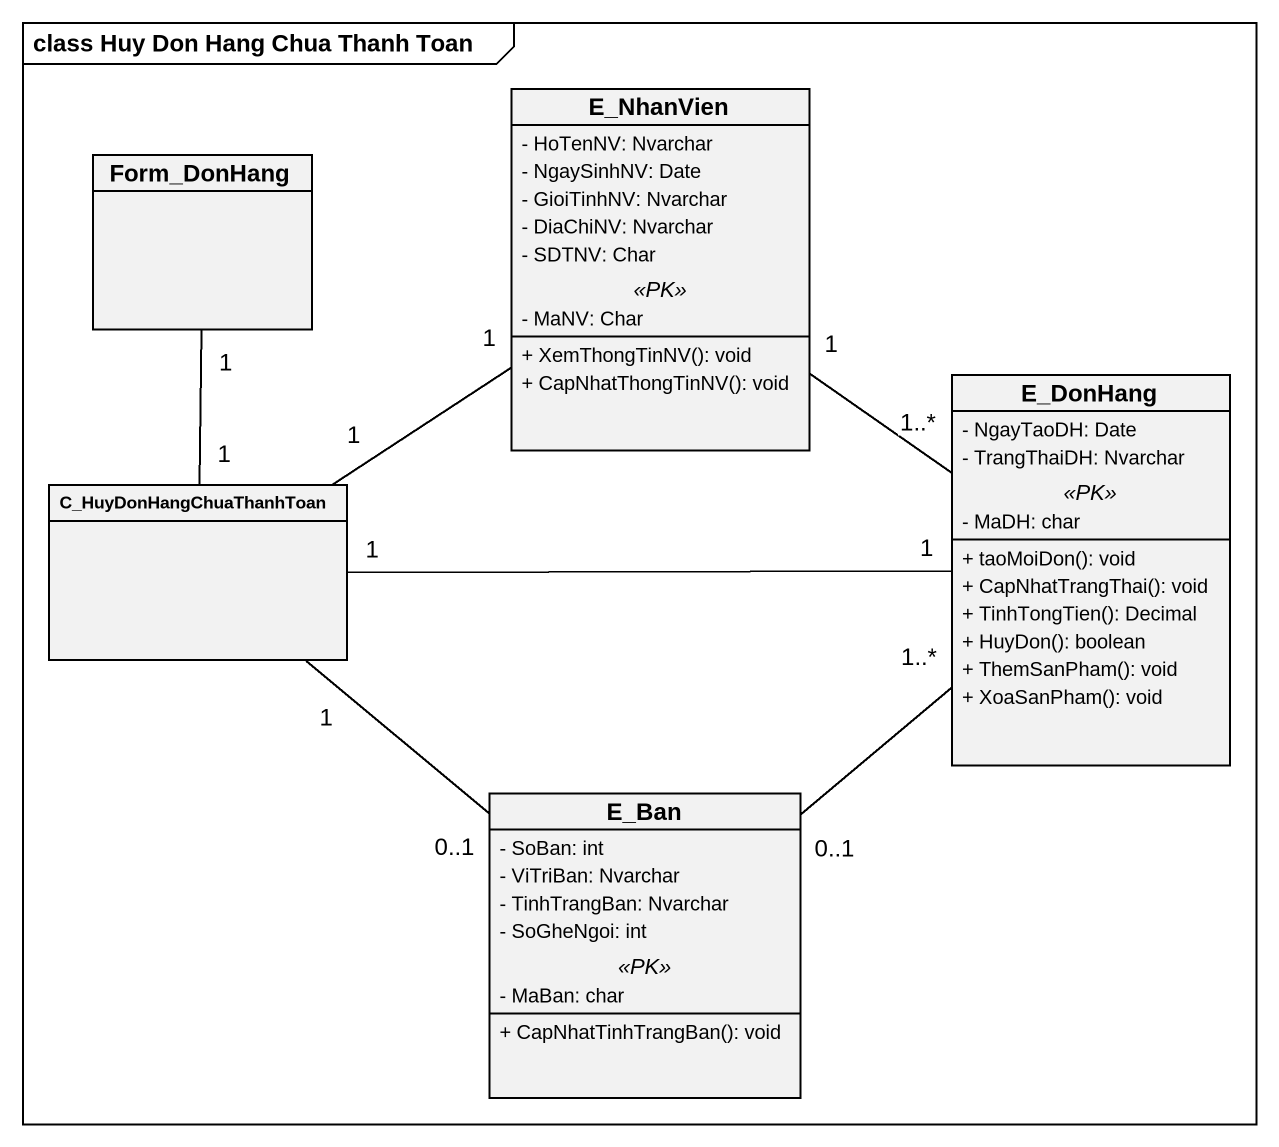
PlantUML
@startuml
mainframe class Huy Don Hang Chua Thanh Toan
hide circle
hide empty members
skinparam classAttributeIconSize 0
class E_NhanVien {
  - HoTenNV: Nvarchar
  - NgaySinhNV: Date
  - GioiTinhNV: Nvarchar
  - DiaChiNV: Nvarchar
  - SDTNV: Char
  .. <<PK>> ..
  - MaNV: Char
  --
  + XemThongTinNV(): void
  + CapNhatThongTinNV(): void
}
class Form_DonHang
class E_DonHang {
  - NgayTaoDH: Date
  - TrangThaiDH: Nvarchar
  .. <<PK>> ..
  - MaDH: char
  --
  + taoMoiDon(): void
  + CapNhatTrangThai(): void
  + TinhTongTien(): Decimal
  + HuyDon(): boolean
  + ThemSanPham(): void
  + XoaSanPham(): void
}
class C_HuyDonHangChuaThanhToan
class E_Ban {
  - SoBan: int
  - ViTriBan: Nvarchar
  - TinhTrangBan: Nvarchar
  - SoGheNgoi: int
  .. <<PK>> ..
  - MaBan: char
  --
  + CapNhatTinhTrangBan(): void
}
Form_DonHang "1" -- "1" C_HuyDonHangChuaThanhToan
E_DonHang "1..*" -up- "1" E_NhanVien
E_DonHang "1..*" -- "0..1" E_Ban
C_HuyDonHangChuaThanhToan "1" -up- "1" E_NhanVien
C_HuyDonHangChuaThanhToan "1" -right- "1" E_DonHang
C_HuyDonHangChuaThanhToan "1" -- "0..1" E_Ban
@enduml
